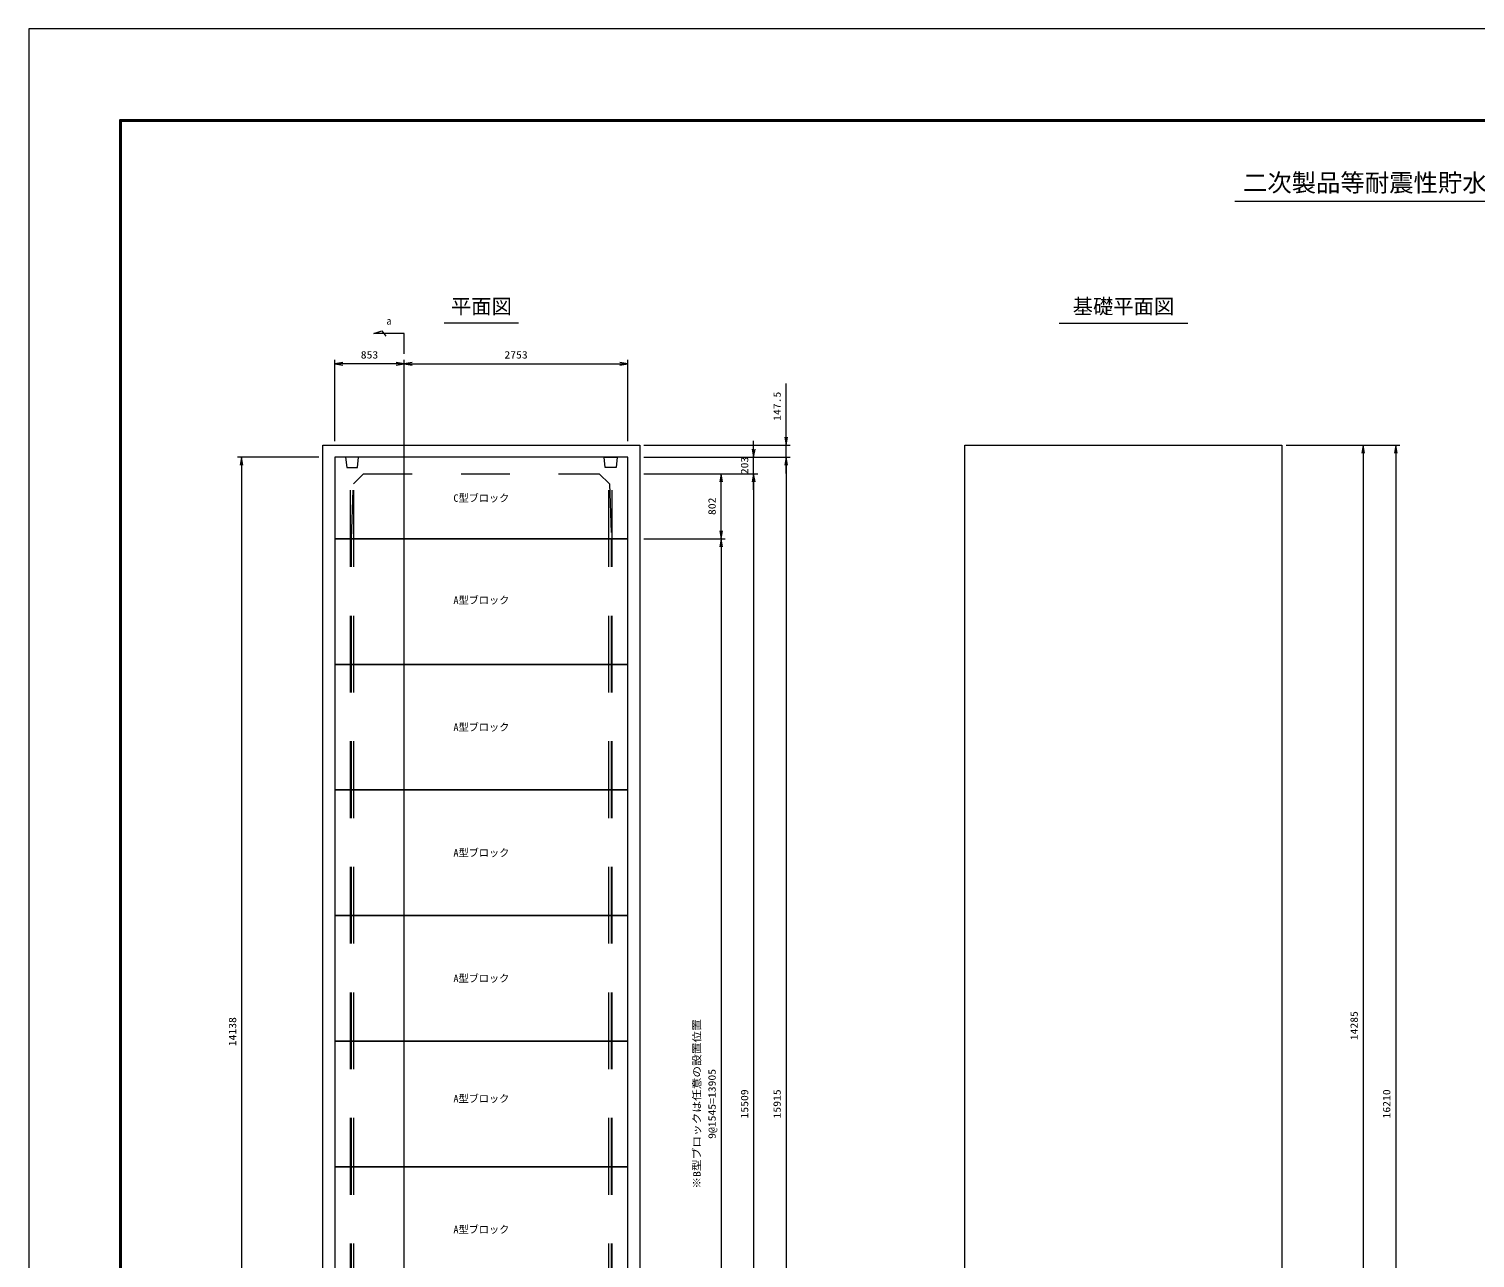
# Model space of a CAD drawing. Units: millimetres at full size. Extents: x 0 to 42000, y 0 to 29700.
# Drawn here: x 0 to 17793, y 14575 to 29700 of the extents above; entities that cross this region are included whole.
import ezdxf
from ezdxf.enums import TextEntityAlignment as Align

# ---------------------------------------------------------------- set-up
doc = ezdxf.new("R2010")
doc.units = ezdxf.units.MM
doc.header["$LTSCALE"] = 100
doc.linetypes.add('DASHED_SPACED', pattern=[12, 6, -6])
for name, color, linetype, lineweight in [('0_2', 4, 'Continuous', 13), ('Defpoints_5', 5, 'Continuous', 13), ('図枠', 1, 'Continuous', 40), ('寸法', 6, 'Continuous', 13), ('文字', 2, 'Continuous', 13)]:
    doc.layers.add(name, color=color, linetype=linetype, lineweight=lineweight)
doc.styles.add('ＭＳ ゴシック', font='')
doc.styles.get('ＭＳ ゴシック').set_extended_font_data('MS Gothic')

# ---------------------------------------------------------------- blocks, each defined once
blk = doc.blocks.new('open_arrow')
at = {"color": 0, "linetype": 'Continuous', "lineweight": -2}
blk.add_lwpolyline([(7.5, 1.25), (0, 0), (7.5, -1.25)], dxfattribs=at)

msp = doc.modelspace()

# ---------------------------------------------------------------- linework, layer by layer
at = {"layer": '0_2', "linetype": 'DASHED_SPACED'}
for p, q in [((3957, 23425), (3957, 24305)), ((3997, 23425), (3997, 24305)), ((7137, 23425), (7137, 24305)), ((7177, 23425), (7177, 24305)), ((3957, 21880), (3957, 23425)), ((3997, 21880), (3997, 23425)), ((7137, 21880), (7137, 23425)), ((7177, 21880), (7177, 23425)), ((3957, 20335), (3957, 21880)), ((3997, 20335), (3997, 21880)), ((7137, 20335), (7137, 21880)), ((7177, 20335), (7177, 21880)), ((3957, 18790), (3957, 20335)), ((3997, 18790), (3997, 20335)), ((7137, 18790), (7137, 20335)), ((7177, 18790), (7177, 20335)), ((3957, 17245), (3957, 18790)), ((3997, 17245), (3997, 18790)), ((7137, 17245), (7137, 18790)), ((7177, 17245), (7177, 18790)), ((3957, 15700), (3957, 17245)), ((3997, 15700), (3997, 17245)), ((7137, 15700), (7137, 17245)), ((7177, 15700), (7177, 17245)), ((3957, 14155), (3957, 15700)), ((3997, 14155), (3997, 15700)), ((7137, 14155), (7137, 15700)), ((7177, 14155), (7177, 15700))]:
    msp.add_line(p, q, dxfattribs=at)
at = {"layer": '0_2', "color": 3, "linetype": 'DASHED_SPACED'}
for p, q in [((3967, 21880), (3967, 23425)), ((7167, 21880), (7167, 23425)), ((3967, 20335), (3967, 21880)), ((7167, 20335), (7167, 21880)), ((3967, 18790), (3967, 20335)), ((7167, 18790), (7167, 20335)), ((3967, 17245), (3967, 18790)), ((7167, 17245), (7167, 18790)), ((3967, 15700), (3967, 17245)), ((7167, 15700), (7167, 17245)), ((3967, 14155), (3967, 15700)), ((7167, 14155), (7167, 15700))]:
    msp.add_line(p, q, dxfattribs=at)
at = {"layer": '0_2', "color": 7}
for points in [[(3617, 24577.5), (7517, 24577.5), (7517, 8367.5), (3617, 8367.5)], [(11517, 24577.5), (15417, 24577.5), (15417, 8367.5), (11517, 8367.5)]]:
    msp.add_lwpolyline(points, close=True, dxfattribs=at)
at = {"layer": '0_2', "color": 3}
for points in [[(3764, 23425), (7370, 23425), (7370, 24430), (3764, 24430)], [(7370, 21880), (7370, 23425), (3764, 23425), (3764, 21880)], [(7370, 20335), (7370, 21880), (3764, 21880), (3764, 20335)], [(7370, 18790), (7370, 20335), (3764, 20335), (3764, 18790)], [(7370, 17245), (7370, 18790), (3764, 18790), (3764, 17245)], [(7370, 15700), (7370, 17245), (3764, 17245), (3764, 15700)], [(7370, 14155), (7370, 15700), (3764, 15700), (3764, 14155)]]:
    msp.add_lwpolyline(points, close=True, dxfattribs=at)
at = {"layer": '0_2', "linetype": 'DASHED_SPACED'}
for points in [[(3897, 24430), (3909.5, 24305), (4044.5, 24305), (4057, 24430)], [(7237, 24430), (7224.5, 24305), (7089.5, 24305), (7077, 24430)]]:
    msp.add_lwpolyline(points, close=True, dxfattribs=at)
at = {"layer": '0_2', "color": 3, "linetype": 'DASHED_SPACED'}
msp.add_lwpolyline([(3967, 23425), (3992, 24102), (4117, 24227), (7017, 24227), (7142, 24102), (7167, 23425)], dxfattribs=at)
at = {"layer": 'Defpoints_5'}
msp.add_lwpolyline([(0, 0), (42000, 0), (42000, 29700), (0, 29700)], close=True, dxfattribs=at)
at = {"layer": '図枠'}
msp.add_lwpolyline([(1125, 1125), (40875, 1125), (40875, 28575), (1125, 28575)], close=True, dxfattribs=at)
at = {"layer": '寸法'}
for p, q in [((3764, 24627.5), (3764, 25627.5)), ((4617, 23162.5), (4617, 25627.5)), ((4617, 10808.9), (4617, 25627.5)), ((7370, 24627.5), (7370, 25627.5)), ((4617, 25577.5), (3764, 25577.5)), ((4617, 25577.5), (7370, 25577.5)), ((9317, 24230), (9317, 25335.8)), ((7567, 24577.5), (9367, 24577.5)), ((8917, 24027), (8917, 24630)), ((15467, 24577.5), (16467, 24577.5)), ((15467, 24577.5), (16867, 24577.5)), ((16417, 24577.5), (16417, 10292.5)), ((16817, 24577.5), (16817, 8367.5)), ((3567, 24430), (2567, 24430)), ((2617, 24430), (2617, 10292.5)), ((7567, 24430), (9367, 24430)), ((7567, 24430), (8967, 24430)), ((7567, 24430), (9367, 24430)), ((9317, 24430), (9317, 8515)), ((7567, 24227), (8967, 24227)), ((7567, 24227), (8567, 24227)), ((7567, 24227), (8967, 24227)), ((8517, 23425), (8517, 24227)), ((8917, 24227), (8917, 8718)), ((7567, 23425), (8567, 23425)), ((7567, 23425), (8567, 23425)), ((8517, 23425), (8517, 9520))]:
    msp.add_line(p, q, dxfattribs=at)
msp.add_lwpolyline([(4617, 25702.5), (4617, 25952.5), (4242, 25952.5), (4342, 25983.8), (4392, 25921.2)], dxfattribs=at)
at = {"layer": '文字'}
for p, q in [((25604.2, 27575), (14836.8, 27575)), ((6025.3, 26077.5), (5108.7, 26077.5)), ((14258.7, 26077), (12675.3, 26077))]:
    msp.add_line(p, q, dxfattribs=at)

# ---------------------------------------------------------------- block references
at = {"layer": '寸法', "xscale": 13.3, "yscale": 13.3}
for p in [(3764, 25577.5), (4617, 25577.5)]:
    msp.add_blockref('open_arrow', p, dxfattribs=at)
for p, rotation in [((4617, 25577.5), 180), ((7370, 25577.5), 180), ((9317, 24577.5), 90), ((16417, 24577.5), 270), ((16817, 24577.5), 270), ((2617, 24430), 270), ((8917, 24430), 90), ((9317, 24430), 270), ((9317, 24430), 270), ((8517, 24227), 270), ((8917, 24227), 270), ((8917, 24227), 270), ((8517, 23425), 90), ((8517, 23425), 270)]:
    msp.add_blockref('open_arrow', p, dxfattribs=dict(at, rotation=rotation))

# ---------------------------------------------------------------- texts
at = {"layer": '寸法', "color": 3, "style": 'ＭＳ ゴシック'}
msp.add_text('a', height=91.6, dxfattribs=at).set_placement((4429.5, 26152.5), align=Align.TOP_CENTER)
at = {"layer": '寸法', "style": 'ＭＳ ゴシック', "width": 1.15}
for s, p in [('853', (4190.5, 25690)), ('2753', (5993.5, 25690))]:
    msp.add_text(s, height=91.64, dxfattribs=at).set_placement(p, align=Align.MIDDLE_CENTER)
for s, p in [('147.5', (9204.5, 25056.7)), ('203', (8804.5, 24328.5)), ('802', (8404.5, 23826)), ('14138', (2504.5, 17361.2)), ('14285', (16304.5, 17435)), ('9@1545=13905', (8404.5, 16472.5)), ('15509', (8804.5, 16472.5)), ('15915', (9204.5, 16472.5)), ('16210', (16704.5, 16472.5))]:
    msp.add_text(s, height=91.64, rotation=90, dxfattribs=at).set_placement(p, align=Align.MIDDLE_CENTER)
at = {"layer": '寸法', "color": 3, "style": 'ＭＳ ゴシック', "width": 1.15}
msp.add_text('※B型ブロックは任意の設置位置', height=91.64, rotation=90, dxfattribs=at).set_placement((8292, 16472.5), align=Align.BOTTOM_CENTER)
at = {"layer": '文字', "style": 'ＭＳ ゴシック'}
msp.add_text('二次製品等耐震性貯水槽 一般構造図（吸管投入孔1箇所）', height=219.9, dxfattribs=at).set_placement((14936.8, 27917.6), align=Align.TOP_LEFT)
for s, p in [('平面図', (5567, 26377.5)), ('基礎平面図', (13467, 26377))]:
    msp.add_text(s, height=183.3, dxfattribs=at).set_placement(p, align=Align.TOP_CENTER)
for s, p in [('C型ブロック', (5567, 23927)), ('A型ブロック', (5567, 22670.9)), ('A型ブロック', (5567, 21107.5)), ('A型ブロック', (5567, 19562.5)), ('A型ブロック', (5567, 18017.5)), ('A型ブロック', (5567, 16536.6)), ('A型ブロック', (5567, 14927.5))]:
    msp.add_text(s, height=91.64, dxfattribs=at).set_placement(p, align=Align.MIDDLE_CENTER)

doc.saveas('drawing.dxf')
